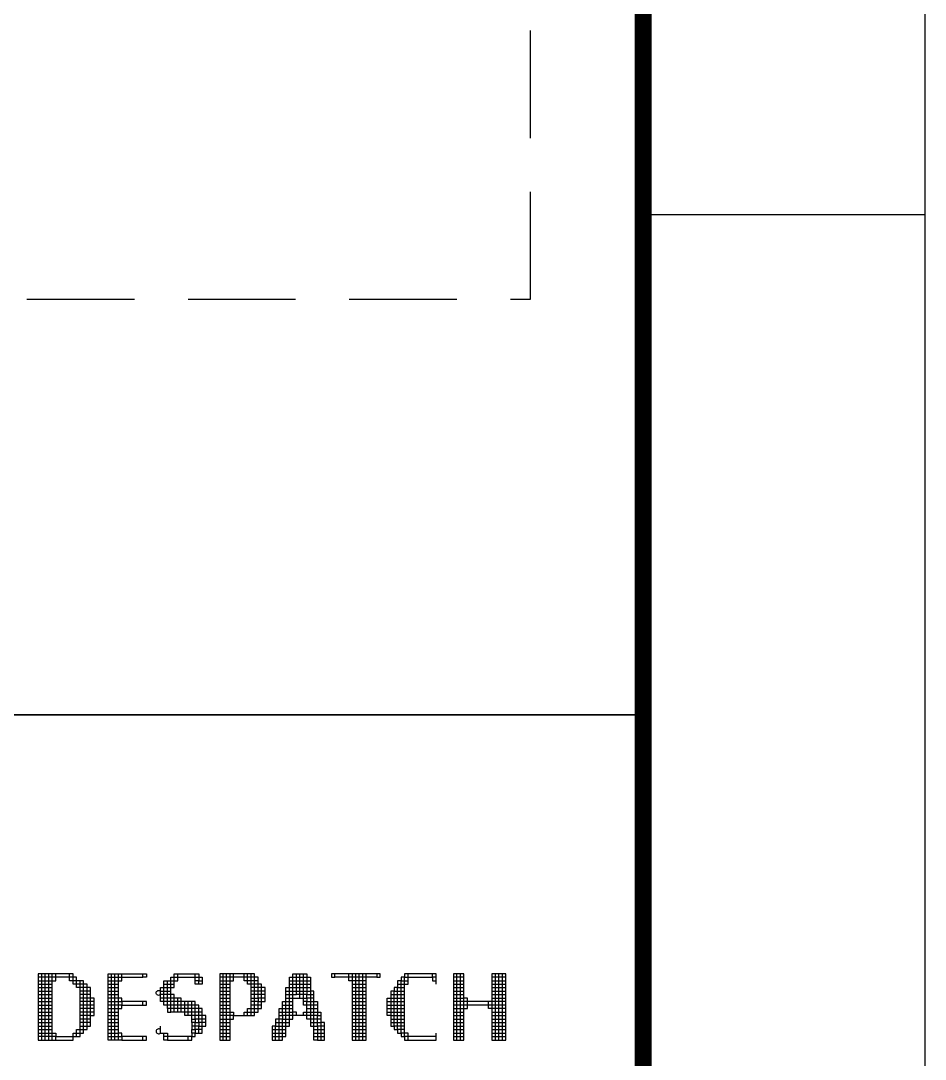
# Model space of a CAD drawing. Header units: millimetres. Extents: x 0 to 594, y 0 to 420.
# Drawn here: x 561.93 to 594, y 110.06 to 146.87 of the extents above; entities that cross this region are included whole.
import ezdxf
from ezdxf.enums import TextEntityAlignment as Align

# ---------------------------------------------------------------- set-up
doc = ezdxf.new("R2010")
doc.units = ezdxf.units.MM
doc.linetypes.add('DASHED', pattern=[19.05, 12.7, -6.35])
doc.layers.add('GPDRAW', color=1, linetype='Continuous')
doc.layers.add('TEXT', color=255, linetype='Continuous')
doc.styles.add('ECL', font='', dxfattribs={"width": 0.7, "height": 3})
doc.styles.add('elec', font='simplex.shx', dxfattribs={"width": 0.7, "bigfont": 'hztxta.shx'})
doc.styles.get('ECL').set_extended_font_data('FangSong_GB2312')

# ---------------------------------------------------------------- blocks, each defined once
blk = doc.blocks.new('*U15')
at = {"color": 7, "linetype": 'DASHED', "ltscale": 0.3}
blk.add_lwpolyline([(0, 0), (-35, 0), (-35, -233), (0, -233), (0, 0)], dxfattribs=at)
at = {"color": 7, "style": 'elec', "width": 0.7}
for tag, p in [('EQUCODE', (-2.08, -4.413)), ('EQUNAME', (-2.08, -9.381)), ('DWGNO0', (-2.08, -14.526))]:
    blk.add_attdef(tag, text='', height=2.5, dxfattribs=at).set_placement(p, align=Align.RIGHT)
blk = doc.blocks.new('*U68')
at = {"color": 175, "linetype": 'Continuous'}
for points in [[(47.553, 6.207), (47.702, 6.207), (47.85, 6.207), (47.999, 6.207), (48.147, 6.207), (48.296, 6.207), (48.296, 6.355), (48.296, 6.504)], [(55.275, 6.207), (55.424, 6.207), (55.572, 6.207), (55.721, 6.207), (55.869, 6.207), (55.869, 6.355), (55.869, 6.504)], [(55.275, 4.87), (55.424, 4.87), (55.572, 4.87), (55.721, 4.87), (55.869, 4.87), (55.869, 4.722), (56.315, 4.722), (56.463, 4.722), (56.612, 4.722), (56.76, 4.722), (56.76, 4.87), (56.909, 4.87), (56.909, 5.019), (57.057, 5.019), (57.057, 5.167), (57.057, 5.316), (57.206, 5.316), (57.206, 5.464), (57.206, 5.613), (57.206, 5.761), (57.206, 5.91), (57.057, 5.91), (57.057, 6.058), (56.909, 6.058), (56.909, 6.207), (56.909, 6.355), (56.76, 6.355), (56.76, 6.504), (55.275, 6.504), (55.275, 6.355), (55.275, 6.207), (55.275, 6.058), (55.275, 5.91), (55.275, 5.761), (55.275, 5.613), (55.275, 5.464), (55.275, 5.316), (55.275, 5.167), (55.275, 5.019), (55.275, 4.87), (55.275, 4.722), (55.275, 4.573), (55.275, 4.425), (55.275, 4.276), (55.275, 4.128), (55.275, 3.979), (55.275, 3.831), (55.275, 3.682), (55.424, 3.682), (55.572, 3.682), (55.721, 3.682), (55.721, 3.831), (55.721, 3.979), (55.721, 4.128), (55.721, 4.276), (55.721, 4.425), (55.721, 4.573), (55.721, 4.722), (55.721, 4.87), (55.721, 5.019), (55.721, 5.167), (55.721, 5.316), (55.721, 5.464), (55.721, 5.613), (55.721, 5.761), (55.721, 5.91), (55.721, 6.058), (55.721, 6.207), (55.721, 6.355), (55.721, 6.504)], [(65.67, 6.355), (65.67, 6.504), (65.225, 6.504), (65.225, 6.355), (65.225, 6.207), (65.225, 6.058), (65.225, 5.91), (65.225, 5.761), (65.225, 5.613), (65.225, 5.464), (65.225, 5.316), (65.225, 5.167), (65.225, 5.019), (65.225, 4.87), (65.225, 4.722), (65.225, 4.573), (65.225, 4.425), (65.225, 4.276), (65.225, 4.128), (65.225, 3.979), (65.225, 3.831), (65.225, 3.682), (65.373, 3.682), (65.522, 3.682), (65.67, 3.682), (65.67, 3.831), (65.67, 3.979), (65.67, 4.128), (65.67, 4.276), (65.67, 4.425), (65.67, 4.573), (65.67, 4.722), (65.67, 4.87), (65.67, 5.019), (65.67, 5.167), (65.67, 5.316), (65.67, 5.464), (65.67, 5.613), (65.67, 5.761), (65.67, 5.91), (65.67, 6.058), (65.67, 6.207), (65.67, 6.355), (65.522, 6.355), (65.373, 6.355), (65.225, 6.355)], [(59.433, 3.682), (59.285, 3.682), (59.285, 3.831), (59.285, 3.979), (59.285, 4.128), (59.285, 4.276), (59.285, 4.425), (59.285, 4.573), (59.285, 4.722), (59.285, 4.87), (59.285, 5.019), (59.285, 5.167), (59.285, 5.316), (59.285, 5.464), (59.285, 5.613), (59.285, 5.761), (59.136, 5.761)], [(60.918, 6.058), (61.067, 6.058), (61.215, 6.058), (61.364, 6.058), (61.512, 6.058)], [(62.552, 5.613), (62.7, 5.613), (62.849, 5.613), (62.997, 5.613), (62.997, 5.761), (63.146, 5.761)], [(57.8, 3.682), (57.8, 3.831), (57.8, 3.979), (57.8, 4.128), (57.8, 4.276), (57.8, 4.425), (57.8, 4.573), (57.8, 4.722), (57.8, 4.87), (57.8, 5.019), (57.948, 5.019), (57.948, 5.167), (57.948, 5.316), (58.097, 5.316), (58.245, 5.316), (58.245, 5.464), (58.394, 5.464), (58.542, 5.464), (58.691, 5.464), (58.839, 5.464), (58.988, 5.464), (58.988, 5.316), (59.136, 5.316), (59.285, 5.316), (59.433, 5.316), (59.433, 5.167), (59.433, 5.019), (59.433, 4.87), (59.582, 4.87), (59.582, 4.722), (59.582, 4.573), (59.582, 4.425), (59.582, 4.276), (59.582, 4.128), (59.582, 3.979), (59.582, 3.831), (59.582, 3.682)], [(59.433, 5.167), (59.285, 5.167), (59.136, 5.167), (58.988, 5.167), (58.988, 5.316), (58.839, 5.316)], [(62.552, 5.464), (62.7, 5.464), (62.849, 5.464), (62.997, 5.464), (62.997, 5.613), (63.146, 5.613)], [(67.452, 5.316), (67.304, 5.316), (67.155, 5.316), (67.007, 5.316), (66.858, 5.316), (65.819, 5.316), (65.819, 5.464), (65.67, 5.464)], [(57.8, 4.87), (57.948, 4.87), (57.948, 5.019), (58.097, 5.019), (58.245, 5.019), (58.394, 5.019)], [(58.839, 4.722), (58.839, 4.87), (58.988, 4.87), (59.136, 4.87), (59.285, 4.87), (59.433, 4.87), (59.433, 4.722), (59.582, 4.722)], [(54.533, 4.128), (54.384, 4.128), (54.384, 4.276), (54.236, 4.276), (54.236, 4.425), (54.087, 4.425), (54.087, 4.276)], [(62.552, 4.425), (62.7, 4.425), (62.849, 4.425), (62.997, 4.425), (62.997, 4.573), (63.146, 4.573)], [(63.146, 4.276), (62.997, 4.276), (62.997, 4.425), (63.146, 4.425)], [(54.384, 3.979), (54.384, 4.128), (54.236, 4.128), (54.236, 4.276), (54.087, 4.276), (54.087, 4.128)]]:
    blk.add_lwpolyline(points, dxfattribs=at)
at = {"color": 185, "linetype": 'Continuous'}
for points in [[(47.553, 3.979), (47.702, 3.979), (47.85, 3.979), (47.999, 3.979), (48.147, 3.979), (48.296, 3.979), (48.296, 3.831), (49.038, 3.831), (49.187, 3.831), (49.335, 3.831), (49.335, 3.979), (49.484, 3.979), (49.484, 4.128), (49.632, 4.128), (49.632, 4.276), (49.781, 4.276), (49.781, 4.425), (49.781, 4.573), (49.781, 4.722), (49.781, 4.87), (49.781, 5.019), (49.781, 5.167), (49.781, 5.316), (49.781, 5.464), (49.781, 5.613), (49.781, 5.761), (49.781, 5.91), (49.632, 5.91), (49.632, 6.058), (49.484, 6.058), (49.484, 6.207), (49.187, 6.207), (49.187, 6.355), (49.038, 6.355), (49.038, 6.504), (47.553, 6.504), (47.553, 6.355), (47.553, 6.207), (47.553, 6.058), (47.553, 5.91), (47.553, 5.761), (47.553, 5.613), (47.553, 5.464), (47.553, 5.316), (47.553, 5.167), (47.553, 5.019), (47.553, 4.87), (47.553, 4.722), (47.553, 4.573), (47.553, 4.425), (47.553, 4.276), (47.553, 4.128), (47.553, 3.979), (47.553, 3.831), (47.553, 3.682), (47.702, 3.682), (47.85, 3.682), (47.999, 3.682), (48.147, 3.682), (48.296, 3.682), (48.444, 3.682), (48.593, 3.682), (48.741, 3.682), (48.89, 3.682), (49.038, 3.682), (49.038, 3.831), (49.038, 3.979), (49.187, 3.979), (49.335, 3.979), (49.335, 4.128), (49.335, 4.276), (49.335, 4.425), (49.335, 4.573), (49.335, 4.722), (49.335, 4.87), (49.335, 5.019), (49.335, 5.167), (49.335, 5.316), (49.335, 5.464), (49.335, 5.613), (49.335, 5.761), (49.335, 5.91), (49.335, 6.058), (49.335, 6.207)], [(56.612, 4.722), (56.612, 4.87), (56.612, 5.019), (56.612, 5.167), (56.612, 5.316), (56.612, 5.464), (56.612, 5.613), (56.612, 5.761), (56.612, 5.91), (56.612, 6.058), (56.612, 6.207), (56.612, 6.355), (56.612, 6.504)]]:
    blk.add_lwpolyline(points, dxfattribs=at)
at = {"color": 187, "linetype": 'Continuous'}
for points in [[(49.781, 5.761), (49.632, 5.761), (49.632, 5.91), (49.484, 5.91), (49.484, 6.058), (49.335, 6.058), (49.187, 6.058), (49.187, 6.207), (49.038, 6.207), (48.89, 6.207), (48.89, 6.355), (48.741, 6.355), (48.593, 6.355), (48.444, 6.355), (48.296, 6.355), (48.147, 6.355), (47.999, 6.355), (47.85, 6.355), (47.702, 6.355), (47.553, 6.355)], [(56.463, 4.722), (56.463, 4.87), (56.612, 4.87), (56.76, 4.87), (56.76, 5.019), (56.76, 5.167), (56.76, 5.316), (56.76, 5.464), (56.76, 5.613), (56.76, 5.761), (56.76, 5.91), (56.76, 6.058), (56.76, 6.207), (56.612, 6.207), (56.463, 6.207), (56.463, 6.355), (56.463, 6.504)], [(50.523, 6.058), (50.672, 6.058), (50.82, 6.058), (50.969, 6.058)], [(50.523, 5.91), (50.672, 5.91), (50.82, 5.91), (50.969, 5.91)], [(55.275, 6.058), (55.424, 6.058), (55.572, 6.058), (55.721, 6.058)], [(55.275, 5.91), (55.424, 5.91), (55.572, 5.91), (55.721, 5.91)], [(55.275, 5.761), (55.424, 5.761), (55.572, 5.761), (55.721, 5.761)], [(50.523, 5.613), (50.672, 5.613), (50.82, 5.613), (50.969, 5.613)], [(55.275, 5.464), (55.424, 5.464), (55.572, 5.464), (55.721, 5.464)], [(55.275, 5.316), (55.424, 5.316), (55.572, 5.316), (55.721, 5.316)], [(65.225, 5.613), (65.373, 5.613), (65.522, 5.613), (65.67, 5.613)], [(65.225, 5.464), (65.373, 5.464), (65.522, 5.464), (65.67, 5.464)], [(47.553, 5.019), (47.702, 5.019), (47.85, 5.019), (47.999, 5.019), (48.147, 5.019)], [(47.553, 4.87), (47.702, 4.87), (47.85, 4.87), (47.999, 4.87), (48.147, 4.87)], [(50.523, 5.019), (50.672, 5.019), (50.82, 5.019), (50.969, 5.019), (51.117, 5.019), (51.117, 5.167), (50.969, 5.167), (50.82, 5.167), (50.672, 5.167), (50.523, 5.167)], [(65.225, 5.019), (65.373, 5.019), (65.522, 5.019), (65.67, 5.019), (65.819, 5.019), (65.819, 5.167), (65.67, 5.167), (65.522, 5.167), (65.373, 5.167), (65.225, 5.167)], [(65.225, 4.87), (65.373, 4.87), (65.522, 4.87), (65.67, 4.87)], [(47.553, 4.722), (47.702, 4.722), (47.85, 4.722), (47.999, 4.722), (48.147, 4.722)], [(50.523, 4.573), (50.672, 4.573), (50.82, 4.573), (50.969, 4.573)], [(50.523, 4.425), (50.672, 4.425), (50.82, 4.425), (50.969, 4.425)], [(59.136, 4.425), (59.285, 4.425), (59.433, 4.425), (59.582, 4.425)], [(65.225, 4.722), (65.373, 4.722), (65.522, 4.722), (65.67, 4.722)], [(65.225, 4.573), (65.373, 4.573), (65.522, 4.573), (65.67, 4.573)], [(65.225, 4.425), (65.373, 4.425), (65.522, 4.425), (65.67, 4.425)], [(50.523, 4.276), (50.672, 4.276), (50.82, 4.276), (50.969, 4.276)], [(50.523, 4.128), (50.672, 4.128), (50.82, 4.128), (50.969, 4.128)], [(50.523, 3.979), (50.672, 3.979), (50.82, 3.979), (50.969, 3.979)], [(55.275, 4.276), (55.424, 4.276), (55.572, 4.276), (55.721, 4.276)], [(55.275, 4.128), (55.424, 4.128), (55.572, 4.128), (55.721, 4.128)], [(57.503, 3.979), (57.651, 3.979), (57.651, 4.128), (57.8, 4.128), (57.948, 4.128), (58.097, 4.128)], [(65.225, 4.128), (65.373, 4.128), (65.522, 4.128), (65.67, 4.128)], [(65.225, 3.979), (65.373, 3.979), (65.522, 3.979), (65.67, 3.979)]]:
    blk.add_lwpolyline(points, dxfattribs=at)
at = {"color": 227, "linetype": 'Continuous'}
blk.add_lwpolyline([(47.702, 3.682), (47.702, 3.831), (47.702, 3.979), (47.702, 4.128), (47.702, 4.276), (47.702, 4.425), (47.702, 4.573), (47.702, 4.722), (47.702, 4.87), (47.702, 5.019), (47.702, 5.167), (47.702, 5.316), (47.702, 5.464), (47.702, 5.613), (47.702, 5.761), (47.702, 5.91), (47.702, 6.058), (47.702, 6.207), (47.702, 6.355), (47.702, 6.504)], dxfattribs=at)
at = {"color": 206, "linetype": 'Continuous'}
blk.add_lwpolyline([(47.85, 3.682), (47.85, 3.831), (47.85, 3.979), (47.85, 4.128), (47.85, 4.276), (47.85, 4.425), (47.85, 4.573), (47.85, 4.722), (47.85, 4.87), (47.85, 5.019), (47.85, 5.167), (47.85, 5.316), (47.85, 5.464), (47.85, 5.613), (47.85, 5.761), (47.85, 5.91), (47.85, 6.058), (47.85, 6.207), (47.85, 6.355), (47.85, 6.504)], dxfattribs=at)
at = {"color": 186, "linetype": 'Continuous'}
for points in [[(47.999, 3.682), (47.999, 3.831), (47.999, 3.979), (47.999, 4.128), (47.999, 4.276), (47.999, 4.425), (47.999, 4.573), (47.999, 4.722), (47.999, 4.87), (47.999, 5.019), (47.999, 5.167), (47.999, 5.316), (47.999, 5.464), (47.999, 5.613), (47.999, 5.761), (47.999, 5.91), (47.999, 6.058), (47.999, 6.207), (47.999, 6.355), (47.999, 6.504)], [(50.82, 3.682), (50.82, 3.831), (50.82, 3.979), (50.82, 4.128), (50.82, 4.276), (50.82, 4.425), (50.82, 4.573), (50.82, 4.722), (50.82, 4.87), (50.82, 5.019), (50.82, 5.167), (50.82, 5.316), (50.82, 5.464), (50.82, 5.613), (50.82, 5.761), (50.82, 5.91), (50.82, 6.058), (50.82, 6.207), (50.82, 6.355), (50.82, 6.504)]]:
    blk.add_lwpolyline(points, dxfattribs=at)
at = {"color": 164, "linetype": 'Continuous'}
for points in [[(48.147, 3.682), (48.147, 3.831), (48.147, 3.979), (48.147, 4.128), (48.147, 4.276), (48.147, 4.425), (48.147, 4.573), (48.147, 4.722), (48.147, 4.87), (48.147, 5.019), (48.147, 5.167), (48.147, 5.316), (48.147, 5.464), (48.147, 5.613), (48.147, 5.761), (48.147, 5.91), (48.147, 6.058), (48.147, 6.207), (48.147, 6.355), (48.147, 6.504)], [(61.215, 3.682), (61.215, 3.831), (61.215, 3.979), (61.215, 4.128), (61.215, 4.276), (61.215, 4.425), (61.215, 4.573), (61.215, 4.722), (61.215, 4.87), (61.215, 5.019), (61.215, 5.167), (61.215, 5.316), (61.215, 5.464), (61.215, 5.613), (61.215, 5.761), (61.215, 5.91), (61.215, 6.058), (61.215, 6.207), (61.215, 6.355), (61.215, 6.504)]]:
    blk.add_lwpolyline(points, dxfattribs=at)
at = {"color": 197, "linetype": 'Continuous'}
for points in [[(49.187, 3.831), (49.187, 3.979), (49.187, 4.128), (49.335, 4.128), (49.484, 4.128), (49.484, 4.276), (49.484, 4.425), (49.484, 4.573), (49.484, 4.722), (49.484, 4.87), (49.484, 5.019), (49.484, 5.167), (49.484, 5.316), (49.484, 5.464), (49.484, 5.613), (49.484, 5.761), (49.484, 5.91), (49.335, 5.91), (49.187, 5.91), (49.187, 6.058), (49.038, 6.058), (49.038, 6.207), (49.038, 6.355), (48.89, 6.355), (48.89, 6.504)], [(56.909, 6.207), (56.76, 6.207), (56.76, 6.355), (56.612, 6.355), (56.463, 6.355), (56.315, 6.355), (56.315, 6.504)], [(59.73, 4.276), (59.582, 4.276), (59.433, 4.276), (59.433, 4.425), (59.433, 4.573), (59.285, 4.573), (59.136, 4.573), (58.988, 4.573), (58.988, 4.722), (58.988, 4.87), (58.988, 5.019), (58.988, 5.167), (58.839, 5.167), (58.839, 5.316), (58.839, 5.464), (58.839, 5.613), (58.839, 5.761), (58.839, 5.91), (58.839, 6.058), (58.839, 6.207), (58.839, 6.355), (58.839, 6.504)], [(47.553, 6.058), (47.702, 6.058), (47.85, 6.058), (47.999, 6.058), (48.147, 6.058)], [(47.553, 5.613), (47.702, 5.613), (47.85, 5.613), (47.999, 5.613), (48.147, 5.613)], [(47.553, 5.464), (47.702, 5.464), (47.85, 5.464), (47.999, 5.464), (48.147, 5.464)], [(47.553, 5.316), (47.702, 5.316), (47.85, 5.316), (47.999, 5.316), (48.147, 5.316)], [(47.553, 5.167), (47.702, 5.167), (47.85, 5.167), (47.999, 5.167), (48.147, 5.167)], [(47.553, 4.573), (47.702, 4.573), (47.85, 4.573), (47.999, 4.573), (48.147, 4.573)], [(47.553, 4.425), (47.702, 4.425), (47.85, 4.425), (47.999, 4.425), (48.147, 4.425)], [(47.553, 4.276), (47.702, 4.276), (47.85, 4.276), (47.999, 4.276), (48.147, 4.276)], [(47.553, 4.128), (47.702, 4.128), (47.85, 4.128), (47.999, 4.128), (48.147, 4.128)]]:
    blk.add_lwpolyline(points, dxfattribs=at)
at = {"color": 157, "linetype": 'Continuous'}
for points in [[(50.523, 6.207), (50.672, 6.207), (50.82, 6.207), (50.969, 6.207), (51.117, 6.207), (51.117, 6.355), (51.117, 6.504)], [(54.681, 4.573), (54.533, 4.573), (54.533, 4.722), (54.384, 4.722), (54.384, 4.87), (54.236, 4.87), (54.236, 5.019), (54.087, 5.019), (53.939, 5.019), (53.79, 5.019), (53.642, 5.019), (53.642, 5.167), (53.493, 5.167), (53.345, 5.167), (53.196, 5.167), (53.048, 5.167), (52.899, 5.167), (52.899, 5.316), (52.751, 5.316), (52.751, 5.464), (52.751, 5.613), (52.751, 5.761), (52.751, 5.91), (52.899, 5.91), (52.899, 6.058), (52.899, 6.207), (53.196, 6.207), (53.196, 6.355), (53.345, 6.355), (53.345, 6.504), (54.384, 6.504), (54.384, 6.355), (54.533, 6.355), (54.533, 6.207), (54.533, 6.058), (54.384, 6.058), (54.384, 6.207), (54.236, 6.207)], [(59.582, 4.573), (59.433, 4.573), (59.433, 4.722), (59.285, 4.722), (59.136, 4.722), (58.988, 4.722), (58.839, 4.722), (58.542, 4.722), (58.394, 4.722), (58.245, 4.722), (58.097, 4.722), (57.948, 4.722), (57.948, 4.573), (57.8, 4.573), (57.651, 4.573), (57.651, 4.425), (57.651, 4.276), (57.503, 4.276), (57.503, 4.128), (57.503, 3.979), (57.503, 3.831), (57.503, 3.682), (57.651, 3.682), (57.8, 3.682), (57.948, 3.682), (57.948, 3.831), (58.097, 3.831), (58.097, 3.979), (58.097, 4.128), (58.097, 4.276), (58.097, 4.425), (58.097, 4.573), (58.097, 4.722), (58.097, 4.87), (58.097, 5.019), (58.097, 5.167), (58.097, 5.316), (58.097, 5.464), (58.097, 5.613), (58.097, 5.761), (58.097, 5.91), (58.245, 5.91), (58.245, 6.058), (58.245, 6.207), (58.245, 6.355), (58.394, 6.355), (58.394, 6.504), (58.988, 6.504), (58.988, 6.355), (59.136, 6.355), (59.136, 6.207), (59.136, 6.058), (59.136, 5.91), (59.136, 5.761), (59.136, 5.613), (59.136, 5.464), (59.136, 5.316), (59.136, 5.167), (59.136, 5.019), (59.136, 4.87), (59.136, 4.722), (59.136, 4.573), (59.136, 4.425), (59.136, 4.276), (59.285, 4.276), (59.433, 4.276), (59.433, 4.128), (59.433, 3.979), (59.433, 3.831), (59.433, 3.682), (59.582, 3.682), (59.73, 3.682), (59.73, 3.831), (59.73, 3.979), (59.73, 4.128), (59.73, 4.276), (59.73, 4.425), (59.582, 4.425)], [(66.858, 6.207), (67.007, 6.207), (67.155, 6.207), (67.304, 6.207), (67.452, 6.207)], [(66.858, 5.91), (67.007, 5.91), (67.155, 5.91), (67.304, 5.91), (67.452, 5.91)], [(49.929, 5.316), (49.781, 5.316), (49.632, 5.316), (49.632, 5.464), (49.484, 5.464), (49.335, 5.464)], [(49.929, 5.167), (49.781, 5.167), (49.632, 5.167), (49.632, 5.316), (49.484, 5.316), (49.335, 5.316)], [(50.523, 5.316), (50.672, 5.316), (50.82, 5.316), (50.969, 5.316), (51.117, 5.316), (51.117, 5.167), (51.266, 5.167), (51.414, 5.167), (51.563, 5.167), (51.711, 5.167), (51.86, 5.167), (52.008, 5.167), (52.008, 5.316)], [(67.452, 5.019), (67.304, 5.019), (67.155, 5.019), (67.007, 5.019), (66.858, 5.019), (66.71, 5.019), (66.71, 5.167), (66.561, 5.167), (66.413, 5.167), (66.264, 5.167), (66.116, 5.167), (65.967, 5.167), (65.819, 5.167), (65.819, 5.316), (65.67, 5.316), (65.522, 5.316), (65.373, 5.316), (65.225, 5.316)], [(49.929, 5.019), (49.781, 5.019), (49.632, 5.019), (49.632, 5.167), (49.484, 5.167), (49.335, 5.167)], [(49.929, 4.87), (49.781, 4.87), (49.632, 4.87), (49.632, 5.019), (49.484, 5.019), (49.335, 5.019)], [(54.087, 4.425), (54.087, 4.573), (54.236, 4.573), (54.236, 4.425), (54.384, 4.425), (54.384, 4.276), (54.533, 4.276), (54.533, 4.425), (54.384, 4.425), (54.384, 4.573), (54.236, 4.573), (54.236, 4.722), (54.087, 4.722), (53.939, 4.722), (53.79, 4.722), (53.79, 4.87)], [(66.858, 4.87), (67.007, 4.87), (67.155, 4.87), (67.304, 4.87), (67.452, 4.87)], [(66.858, 4.722), (67.007, 4.722), (67.155, 4.722), (67.304, 4.722), (67.452, 4.722)], [(66.858, 4.573), (67.007, 4.573), (67.155, 4.573), (67.304, 4.573), (67.452, 4.573)], [(66.858, 4.425), (67.007, 4.425), (67.155, 4.425), (67.304, 4.425), (67.452, 4.425)], [(66.858, 4.128), (67.007, 4.128), (67.155, 4.128), (67.304, 4.128), (67.452, 4.128)], [(60.918, 3.831), (61.067, 3.831), (61.215, 3.831), (61.364, 3.831), (61.512, 3.831)]]:
    blk.add_lwpolyline(points, dxfattribs=at)
at = {"color": 251, "linetype": 'Continuous'}
for points in [[(51.117, 3.682), (50.969, 3.682), (50.82, 3.682), (50.672, 3.682), (50.523, 3.682), (50.523, 3.831), (50.523, 3.979), (50.523, 4.128), (50.523, 4.276), (50.523, 4.425), (50.523, 4.573), (50.523, 4.722), (50.523, 4.87), (50.523, 5.019), (50.523, 5.167), (50.523, 5.316), (50.523, 5.464), (50.523, 5.613), (50.523, 5.761), (50.523, 5.91), (50.523, 6.058), (50.523, 6.207), (50.523, 6.355), (50.523, 6.504), (52.157, 6.504), (52.157, 6.355), (52.008, 6.355), (52.008, 6.504)], [(61.958, 6.504), (61.958, 6.355), (62.106, 6.355), (62.106, 6.504), (60.027, 6.504), (60.027, 6.355), (60.176, 6.355), (60.176, 6.504)], [(64.482, 6.355), (64.482, 6.504), (63.146, 6.504), (63.146, 6.355), (62.997, 6.355), (62.997, 6.207), (62.849, 6.207), (62.849, 6.058), (62.849, 5.91), (62.7, 5.91), (62.7, 5.761), (62.552, 5.761), (62.552, 5.613), (62.552, 5.464), (62.552, 5.316), (62.552, 5.167), (62.552, 5.019), (62.552, 4.87), (62.552, 4.722), (62.552, 4.573), (62.552, 4.425), (62.552, 4.276), (62.7, 4.276), (62.7, 4.128), (62.849, 4.128), (62.849, 3.979), (62.997, 3.979), (62.997, 3.831), (63.146, 3.831), (63.146, 3.682), (63.294, 3.682), (63.443, 3.682), (63.591, 3.682), (63.74, 3.682), (63.888, 3.682), (64.037, 3.682), (64.185, 3.682), (64.334, 3.682), (64.482, 3.682), (64.482, 3.831), (64.482, 3.979)], [(62.849, 6.058), (62.997, 6.058), (62.997, 6.207), (63.146, 6.207), (63.146, 6.355), (63.294, 6.355), (63.443, 6.355), (63.591, 6.355), (63.74, 6.355), (63.888, 6.355), (64.037, 6.355), (64.185, 6.355), (64.334, 6.355), (64.334, 6.207), (64.482, 6.207)], [(64.482, 6.058), (64.482, 6.207), (64.482, 6.355), (64.334, 6.355), (64.334, 6.504)], [(53.939, 3.682), (54.087, 3.682), (54.087, 3.831), (53.048, 3.831), (52.899, 3.831)]]:
    blk.add_lwpolyline(points, dxfattribs=at)
at = {"color": 167, "linetype": 'Continuous'}
for points in [[(50.523, 6.355), (50.672, 6.355), (50.82, 6.355), (50.969, 6.355), (51.117, 6.355), (51.266, 6.355), (51.414, 6.355), (51.563, 6.355), (51.711, 6.355), (51.86, 6.355), (52.008, 6.355)], [(50.969, 3.682), (50.969, 3.831), (50.969, 3.979), (50.969, 4.128), (50.969, 4.276), (50.969, 4.425), (50.969, 4.573), (50.969, 4.722), (50.969, 4.87), (50.969, 5.019), (50.969, 5.167), (50.969, 5.316), (50.969, 5.464), (50.969, 5.613), (50.969, 5.761), (50.969, 5.91), (50.969, 6.058), (50.969, 6.207), (50.969, 6.355), (50.969, 6.504)], [(57.206, 5.761), (57.057, 5.761), (57.057, 5.91), (56.909, 5.91), (56.909, 6.058), (56.76, 6.058), (56.612, 6.058), (56.463, 6.058), (56.463, 6.207), (56.315, 6.207), (56.315, 6.355), (56.166, 6.355), (56.018, 6.355), (55.869, 6.355), (55.721, 6.355), (55.572, 6.355), (55.424, 6.355), (55.275, 6.355)], [(57.651, 3.682), (57.651, 3.831), (57.8, 3.831), (57.948, 3.831), (57.948, 3.979), (57.948, 4.128), (57.948, 4.276), (57.948, 4.425), (57.948, 4.573), (58.097, 4.573), (58.245, 4.573), (58.394, 4.573), (58.394, 4.722), (58.394, 4.87), (58.394, 5.019), (58.394, 5.167), (58.394, 5.316), (58.394, 5.464), (58.394, 5.613), (58.542, 5.613), (58.542, 5.761), (58.542, 5.91), (58.542, 6.058), (58.542, 6.207), (58.542, 6.355), (58.542, 6.504)], [(58.245, 6.207), (58.394, 6.207), (58.394, 6.355), (58.542, 6.355), (58.691, 6.355), (58.839, 6.355), (58.988, 6.355), (58.988, 6.207), (59.136, 6.207)], [(52.899, 6.058), (53.048, 6.058), (53.196, 6.058), (53.345, 6.058)], [(66.858, 6.058), (67.007, 6.058), (67.155, 6.058), (67.304, 6.058), (67.452, 6.058)], [(53.493, 4.87), (53.493, 5.019), (53.493, 5.167), (53.493, 5.316), (53.493, 5.464)], [(57.057, 5.167), (56.909, 5.167), (56.909, 5.316), (56.76, 5.316), (56.612, 5.316)], [(58.245, 4.573), (58.245, 4.722), (58.245, 4.87), (58.245, 5.019), (58.245, 5.167), (58.245, 5.316), (58.394, 5.316)], [(59.285, 5.464), (59.136, 5.464), (58.988, 5.464), (58.988, 5.613), (58.839, 5.613), (58.691, 5.613), (58.542, 5.613)], [(67.452, 5.167), (67.304, 5.167), (67.155, 5.167), (67.007, 5.167), (66.858, 5.167), (66.71, 5.167), (66.71, 5.316)], [(49.781, 4.722), (49.632, 4.722), (49.632, 4.87), (49.484, 4.87), (49.335, 4.87)], [(54.681, 4.425), (54.533, 4.425), (54.533, 4.573), (54.384, 4.573), (54.384, 4.722), (54.236, 4.722), (54.236, 4.87), (54.087, 4.87), (53.939, 4.87), (53.79, 4.87), (53.642, 4.87), (53.642, 5.019), (53.493, 5.019), (53.345, 5.019), (53.196, 5.019), (53.048, 5.019), (53.048, 4.87), (53.196, 4.87)], [(57.8, 4.722), (57.948, 4.722), (57.948, 4.87), (58.097, 4.87), (58.245, 4.87), (58.394, 4.87)], [(57.948, 5.167), (58.097, 5.167), (58.245, 5.167), (58.394, 5.167)], [(58.988, 5.019), (59.136, 5.019), (59.285, 5.019), (59.433, 5.019)], [(49.781, 4.573), (49.632, 4.573), (49.632, 4.722), (49.484, 4.722), (49.335, 4.722)], [(49.781, 4.425), (49.632, 4.425), (49.632, 4.573), (49.484, 4.573), (49.335, 4.573)], [(55.275, 4.573), (55.424, 4.573), (55.572, 4.573), (55.721, 4.573), (55.869, 4.573), (55.869, 4.722), (55.721, 4.722), (55.572, 4.722), (55.424, 4.722), (55.275, 4.722)], [(62.552, 4.722), (62.7, 4.722), (62.849, 4.722), (62.997, 4.722)], [(59.285, 4.128), (59.433, 4.128), (59.582, 4.128), (59.73, 4.128)], [(66.858, 4.276), (67.007, 4.276), (67.155, 4.276), (67.304, 4.276), (67.452, 4.276)], [(66.858, 3.979), (67.007, 3.979), (67.155, 3.979), (67.304, 3.979), (67.452, 3.979)], [(50.523, 3.831), (50.672, 3.831), (50.82, 3.831), (50.969, 3.831), (51.117, 3.831), (51.117, 3.682), (51.266, 3.682), (51.414, 3.682), (51.563, 3.682), (51.711, 3.682), (51.86, 3.682), (52.008, 3.682), (52.008, 3.831)]]:
    blk.add_lwpolyline(points, dxfattribs=at)
at = {"color": 177, "linetype": 'Continuous'}
for points in [[(50.672, 3.682), (50.672, 3.831), (50.672, 3.979), (50.672, 4.128), (50.672, 4.276), (50.672, 4.425), (50.672, 4.573), (50.672, 4.722), (50.672, 4.87), (50.672, 5.019), (50.672, 5.167), (50.672, 5.316), (50.672, 5.464), (50.672, 5.613), (50.672, 5.761), (50.672, 5.91), (50.672, 6.058), (50.672, 6.207), (50.672, 6.355), (50.672, 6.504)], [(58.245, 6.058), (58.394, 6.058), (58.394, 6.207), (58.542, 6.207), (58.691, 6.207), (58.839, 6.207), (58.988, 6.207), (58.988, 6.058), (59.136, 6.058)], [(58.691, 5.464), (58.691, 5.613), (58.691, 5.761), (58.691, 5.91), (58.691, 6.058), (58.691, 6.207), (58.691, 6.355), (58.691, 6.504)], [(61.958, 6.355), (61.809, 6.355), (61.661, 6.355), (61.512, 6.355), (61.364, 6.355), (61.215, 6.355), (61.067, 6.355), (60.918, 6.355), (60.77, 6.355), (60.77, 6.504)], [(65.225, 6.207), (65.373, 6.207), (65.522, 6.207), (65.67, 6.207)], [(49.781, 5.613), (49.632, 5.613), (49.632, 5.761), (49.484, 5.761), (49.335, 5.761)], [(50.523, 5.761), (50.672, 5.761), (50.82, 5.761), (50.969, 5.761)], [(53.642, 4.87), (53.493, 4.87), (53.345, 4.87), (53.196, 4.87), (53.196, 5.019), (53.196, 5.167), (53.196, 5.316), (53.196, 5.464), (53.196, 5.613), (53.048, 5.613), (52.899, 5.613), (52.899, 5.761), (53.048, 5.761), (53.196, 5.761)], [(57.206, 5.613), (57.057, 5.613), (57.057, 5.761), (56.909, 5.761), (56.909, 5.91), (56.76, 5.91), (56.612, 5.91)], [(57.206, 5.464), (57.057, 5.464), (57.057, 5.613), (56.909, 5.613), (56.909, 5.761), (56.76, 5.761), (56.612, 5.761)], [(58.097, 5.761), (58.245, 5.761), (58.245, 5.91), (58.394, 5.91), (58.394, 6.058), (58.542, 6.058), (58.691, 6.058), (58.839, 6.058), (58.988, 6.058), (58.988, 5.91), (59.136, 5.91)], [(58.097, 5.613), (58.245, 5.613), (58.245, 5.761), (58.394, 5.761), (58.394, 5.91), (58.542, 5.91), (58.691, 5.91), (58.839, 5.91), (58.988, 5.91), (58.988, 5.761), (59.136, 5.761)], [(58.097, 5.464), (58.245, 5.464), (58.245, 5.613), (58.394, 5.613), (58.394, 5.761), (58.542, 5.761), (58.691, 5.761), (58.839, 5.761), (58.988, 5.761), (58.988, 5.613), (59.136, 5.613), (59.285, 5.613)], [(64.482, 3.831), (63.294, 3.831), (63.294, 3.979), (63.146, 3.979), (62.997, 3.979), (62.997, 4.128), (62.849, 4.128), (62.849, 4.276), (62.849, 4.425), (62.849, 4.573), (62.849, 4.722), (62.849, 4.87), (62.849, 5.019), (62.849, 5.167), (62.849, 5.316), (62.849, 5.464), (62.849, 5.613), (62.849, 5.761), (62.997, 5.761), (62.997, 5.91), (63.146, 5.91)], [(65.225, 6.058), (65.373, 6.058), (65.522, 6.058), (65.67, 6.058)], [(65.225, 5.91), (65.373, 5.91), (65.522, 5.91), (65.67, 5.91)], [(65.225, 5.761), (65.373, 5.761), (65.522, 5.761), (65.67, 5.761)], [(49.781, 5.464), (49.632, 5.464), (49.632, 5.613), (49.484, 5.613), (49.335, 5.613)], [(53.939, 4.722), (53.939, 4.87), (53.939, 5.019), (53.939, 5.167), (53.939, 5.316)], [(54.087, 4.573), (54.087, 4.722), (54.087, 4.87), (54.087, 5.019), (54.087, 5.167), (54.087, 5.316)], [(55.275, 5.613), (55.424, 5.613), (55.572, 5.613), (55.721, 5.613)], [(56.612, 5.464), (56.76, 5.464), (56.909, 5.464), (56.909, 5.316), (57.057, 5.316), (57.057, 5.464), (56.909, 5.464), (56.909, 5.613), (56.76, 5.613), (56.612, 5.613)], [(50.523, 4.87), (50.672, 4.87), (50.82, 4.87), (50.969, 4.87)], [(55.275, 5.167), (55.424, 5.167), (55.572, 5.167), (55.721, 5.167)], [(55.275, 5.019), (55.424, 5.019), (55.572, 5.019), (55.721, 5.019)], [(49.335, 4.276), (49.484, 4.276), (49.632, 4.276), (49.632, 4.425), (49.484, 4.425), (49.335, 4.425)], [(50.523, 4.722), (50.672, 4.722), (50.82, 4.722), (50.969, 4.722)], [(55.275, 4.425), (55.424, 4.425), (55.572, 4.425), (55.721, 4.425)], [(55.275, 3.979), (55.424, 3.979), (55.572, 3.979), (55.721, 3.979)], [(57.503, 3.831), (57.651, 3.831), (57.651, 3.979), (57.8, 3.979), (57.948, 3.979), (58.097, 3.979)], [(59.285, 3.979), (59.433, 3.979), (59.582, 3.979), (59.73, 3.979)], [(65.225, 4.276), (65.373, 4.276), (65.522, 4.276), (65.67, 4.276)], [(48.296, 3.682), (48.296, 3.831), (48.147, 3.831), (47.999, 3.831), (47.85, 3.831), (47.702, 3.831), (47.553, 3.831)], [(59.285, 3.831), (59.433, 3.831), (59.582, 3.831), (59.73, 3.831)], [(66.858, 3.831), (67.007, 3.831), (67.155, 3.831), (67.304, 3.831), (67.452, 3.831)]]:
    blk.add_lwpolyline(points, dxfattribs=at)
at = {"color": 157, "linetype": 'Continuous'}
blk.add_lwpolyline([(54.533, 4.87), (54.384, 4.87), (54.384, 5.019), (54.236, 5.019), (54.236, 5.167), (54.087, 5.167), (53.939, 5.167), (53.79, 5.167), (53.642, 5.167), (53.642, 5.316), (53.493, 5.316), (53.345, 5.316), (53.196, 5.316), (53.048, 5.316), (52.899, 5.316), (52.899, 5.464), (52.899, 5.613), (52.751, 5.613, -2.414214), (52.751, 5.761), (52.899, 5.761), (52.899, 5.91), (53.048, 5.91), (53.196, 5.91), (53.345, 5.91), (53.345, 6.058), (53.345, 6.207), (53.493, 6.207), (53.493, 6.355), (53.642, 6.355), (53.79, 6.355), (53.939, 6.355), (54.087, 6.355), (54.236, 6.355), (54.384, 6.355), (54.384, 6.207), (54.533, 6.207)], format="xyb", dxfattribs=at)
at = {"color": 179, "linetype": 'Continuous'}
blk.add_lwpolyline([(53.048, 5.019), (53.048, 5.167), (53.048, 5.316), (53.048, 5.464), (53.048, 5.613), (53.048, 5.761), (53.048, 5.91), (53.048, 6.058), (53.048, 6.207)], dxfattribs=at)
at = {"color": 147, "linetype": 'Continuous'}
for points in [[(53.345, 4.87), (53.345, 5.019), (53.345, 5.167), (53.345, 5.316), (53.345, 5.464), (53.345, 5.613), (53.196, 5.613), (53.196, 5.761), (53.196, 5.91), (53.196, 6.058), (53.196, 6.207), (53.345, 6.207), (53.345, 6.355), (53.493, 6.355), (53.493, 6.504)], [(61.512, 6.207), (61.364, 6.207), (61.215, 6.207), (61.067, 6.207), (60.918, 6.207), (60.77, 6.207), (60.77, 6.355), (60.621, 6.355), (60.473, 6.355), (60.324, 6.355), (60.176, 6.355)], [(57.651, 4.425), (57.8, 4.425), (57.948, 4.425), (58.097, 4.425), (58.245, 4.425)], [(60.918, 3.979), (61.067, 3.979), (61.215, 3.979), (61.364, 3.979), (61.512, 3.979)]]:
    blk.add_lwpolyline(points, dxfattribs=at)
at = {"color": 252, "linetype": 'Continuous'}
for points in [[(54.384, 6.058), (54.236, 6.058), (54.236, 6.207), (54.236, 6.355), (54.236, 6.504)], [(52.751, 3.979), (52.751, 4.128), (52.751, 4.276)], [(53.048, 3.682), (52.899, 3.682), (52.899, 3.831), (52.899, 3.979)]]:
    blk.add_lwpolyline(points, dxfattribs=at)
at = {"color": 196, "linetype": 'Continuous'}
for points in [[(55.424, 3.682), (55.424, 3.831), (55.424, 3.979), (55.424, 4.128), (55.424, 4.276), (55.424, 4.425), (55.424, 4.573), (55.424, 4.722), (55.424, 4.87), (55.424, 5.019), (55.424, 5.167), (55.424, 5.316), (55.424, 5.464), (55.424, 5.613), (55.424, 5.761), (55.424, 5.91), (55.424, 6.058), (55.424, 6.207), (55.424, 6.355), (55.424, 6.504)], [(65.373, 3.682), (65.373, 3.831), (65.373, 3.979), (65.373, 4.128), (65.373, 4.276), (65.373, 4.425), (65.373, 4.573), (65.373, 4.722), (65.373, 4.87), (65.373, 5.019), (65.373, 5.167), (65.373, 5.316), (65.373, 5.464), (65.373, 5.613), (65.373, 5.761), (65.373, 5.91), (65.373, 6.058), (65.373, 6.207), (65.373, 6.355), (65.373, 6.504)]]:
    blk.add_lwpolyline(points, dxfattribs=at)
at = {"color": 166, "linetype": 'Continuous'}
for points in [[(55.572, 3.682), (55.572, 3.831), (55.572, 3.979), (55.572, 4.128), (55.572, 4.276), (55.572, 4.425), (55.572, 4.573), (55.572, 4.722), (55.572, 4.87), (55.572, 5.019), (55.572, 5.167), (55.572, 5.316), (55.572, 5.464), (55.572, 5.613), (55.572, 5.761), (55.572, 5.91), (55.572, 6.058), (55.572, 6.207), (55.572, 6.355), (55.572, 6.504)], [(61.067, 3.682), (61.067, 3.831), (61.067, 3.979), (61.067, 4.128), (61.067, 4.276), (61.067, 4.425), (61.067, 4.573), (61.067, 4.722), (61.067, 4.87), (61.067, 5.019), (61.067, 5.167), (61.067, 5.316), (61.067, 5.464), (61.067, 5.613), (61.067, 5.761), (61.067, 5.91), (61.067, 6.058), (61.067, 6.207), (61.067, 6.355), (61.067, 6.504)], [(63.146, 4.128), (62.997, 4.128), (62.997, 4.276), (62.849, 4.276), (62.7, 4.276), (62.7, 4.425), (62.7, 4.573), (62.7, 4.722), (62.7, 4.87), (62.7, 5.019), (62.7, 5.167), (62.7, 5.316), (62.7, 5.464), (62.7, 5.613), (62.7, 5.761), (62.849, 5.761), (62.849, 5.91), (62.997, 5.91), (62.997, 6.058), (63.146, 6.058), (63.146, 6.207), (63.294, 6.207)], [(65.522, 3.682), (65.522, 3.831), (65.522, 3.979), (65.522, 4.128), (65.522, 4.276), (65.522, 4.425), (65.522, 4.573), (65.522, 4.722), (65.522, 4.87), (65.522, 5.019), (65.522, 5.167), (65.522, 5.316), (65.522, 5.464), (65.522, 5.613), (65.522, 5.761), (65.522, 5.91), (65.522, 6.058), (65.522, 6.207), (65.522, 6.355), (65.522, 6.504)], [(67.007, 3.682), (67.007, 3.831), (67.007, 3.979), (67.007, 4.128), (67.007, 4.276), (67.007, 4.425), (67.007, 4.573), (67.007, 4.722), (67.007, 4.87), (67.007, 5.019), (67.007, 5.167), (67.007, 5.316), (67.007, 5.464), (67.007, 5.613), (67.007, 5.761), (67.007, 5.91), (67.007, 6.058), (67.007, 6.207), (67.007, 6.355), (67.007, 6.504)], [(53.79, 4.87), (53.79, 5.019), (53.79, 5.167), (53.79, 5.316)]]:
    blk.add_lwpolyline(points, dxfattribs=at)
at = {"color": 155, "linetype": 'Continuous'}
for points in [[(60.918, 6.504), (60.918, 6.355), (60.918, 6.207), (60.918, 6.058), (60.918, 5.91), (60.918, 5.761), (60.918, 5.613), (60.918, 5.464), (60.918, 5.316), (60.918, 5.167), (60.918, 5.019), (60.918, 4.87), (60.918, 4.722), (60.918, 4.573), (60.918, 4.425), (60.918, 4.276), (60.918, 4.128), (60.918, 3.979), (60.918, 3.831), (60.918, 3.682), (61.067, 3.682), (61.215, 3.682), (61.364, 3.682), (61.512, 3.682), (61.512, 3.831), (61.512, 3.979), (61.512, 4.128), (61.512, 4.276), (61.512, 4.425), (61.512, 4.573), (61.512, 4.722), (61.512, 4.87), (61.512, 5.019), (61.512, 5.167), (61.512, 5.316), (61.512, 5.464), (61.512, 5.613), (61.512, 5.761), (61.512, 5.91), (61.512, 6.058), (61.512, 6.207), (61.512, 6.355), (61.512, 6.504)], [(62.403, 5.167), (62.552, 5.167), (62.7, 5.167), (62.849, 5.167), (62.997, 5.167), (62.997, 5.316), (63.146, 5.316)], [(62.403, 5.019), (62.552, 5.019), (62.7, 5.019), (62.849, 5.019), (62.997, 5.019), (62.997, 5.167), (63.146, 5.167)], [(62.403, 4.87), (62.552, 4.87), (62.7, 4.87), (62.849, 4.87), (62.997, 4.87), (62.997, 5.019), (63.146, 5.019)]]:
    blk.add_lwpolyline(points, dxfattribs=at)
at = {"color": 152, "linetype": 'Continuous'}
blk.add_lwpolyline([(61.364, 3.682), (61.364, 3.831), (61.364, 3.979), (61.364, 4.128), (61.364, 4.276), (61.364, 4.425), (61.364, 4.573), (61.364, 4.722), (61.364, 4.87), (61.364, 5.019), (61.364, 5.167), (61.364, 5.316), (61.364, 5.464), (61.364, 5.613), (61.364, 5.761), (61.364, 5.91), (61.364, 6.058), (61.364, 6.207), (61.364, 6.355), (61.364, 6.504)], dxfattribs=at)
at = {"color": 163, "linetype": 'Continuous'}
blk.add_lwpolyline([(63.294, 3.682), (63.294, 3.831), (63.146, 3.831), (63.146, 3.979), (63.146, 4.128), (63.146, 4.276), (63.146, 4.425), (63.146, 4.573), (63.146, 4.722), (63.146, 4.87), (63.146, 5.019), (63.146, 5.167), (63.146, 5.316), (63.146, 5.464), (63.146, 5.613), (63.146, 5.761), (63.146, 5.91), (63.146, 6.058), (63.294, 6.058), (63.294, 6.207), (63.294, 6.355), (63.294, 6.504)], dxfattribs=at)
at = {"color": 165, "linetype": 'Continuous'}
for points in [[(67.452, 6.355), (67.452, 6.504), (66.858, 6.504), (66.858, 6.355), (66.858, 6.207), (66.858, 6.058), (66.858, 5.91), (66.858, 5.761), (66.858, 5.613), (66.858, 5.464), (66.858, 5.316), (66.858, 5.167), (66.858, 5.019), (66.858, 4.87), (66.858, 4.722), (66.858, 4.573), (66.858, 4.425), (66.858, 4.276), (66.858, 4.128), (66.858, 3.979), (66.858, 3.831), (66.858, 3.682), (67.007, 3.682), (67.155, 3.682), (67.304, 3.682), (67.452, 3.682), (67.452, 3.831), (67.452, 3.979), (67.452, 4.128), (67.452, 4.276), (67.452, 4.425), (67.452, 4.573), (67.452, 4.722), (67.452, 4.87), (67.452, 5.019), (67.452, 5.167), (67.452, 5.316), (67.452, 5.464), (67.452, 5.613), (67.452, 5.761), (67.452, 5.91), (67.452, 6.058), (67.452, 6.207), (67.452, 6.355), (67.304, 6.355), (67.155, 6.355), (67.007, 6.355), (66.858, 6.355)], [(52.008, 5.167), (52.157, 5.167), (52.157, 5.316), (51.117, 5.316), (51.117, 5.464), (50.969, 5.464), (50.82, 5.464), (50.672, 5.464), (50.523, 5.464)], [(54.087, 3.979), (54.087, 4.128), (54.236, 4.128), (54.236, 3.979), (54.384, 3.979), (54.533, 3.979), (54.533, 4.128), (54.533, 4.276), (54.681, 4.276), (54.681, 4.425), (54.681, 4.573), (54.681, 4.722), (54.533, 4.722), (54.533, 4.87), (54.533, 5.019), (54.384, 5.019), (54.384, 5.167), (54.236, 5.167), (54.236, 5.316), (53.642, 5.316), (53.642, 5.464), (53.345, 5.464), (53.196, 5.464), (53.048, 5.464), (52.899, 5.464), (52.751, 5.464)], [(62.403, 5.316), (62.552, 5.316), (62.7, 5.316), (62.849, 5.316), (62.997, 5.316), (62.997, 5.464), (63.146, 5.464)], [(62.552, 4.573), (62.7, 4.573), (62.849, 4.573), (62.997, 4.573), (62.997, 4.722), (63.146, 4.722)], [(52.008, 3.682), (52.157, 3.682), (52.157, 3.831), (51.117, 3.831), (51.117, 3.979), (50.969, 3.979)], [(54.087, 3.831), (54.236, 3.831), (54.236, 3.979), (54.087, 3.979), (54.087, 3.831)]]:
    blk.add_lwpolyline(points, dxfattribs=at)
at = {"color": 156, "linetype": 'Continuous'}
blk.add_lwpolyline([(67.155, 3.682), (67.155, 3.831), (67.155, 3.979), (67.155, 4.128), (67.155, 4.276), (67.155, 4.425), (67.155, 4.573), (67.155, 4.722), (67.155, 4.87), (67.155, 5.019), (67.155, 5.167), (67.155, 5.316), (67.155, 5.464), (67.155, 5.613), (67.155, 5.761), (67.155, 5.91), (67.155, 6.058), (67.155, 6.207), (67.155, 6.355), (67.155, 6.504)], dxfattribs=at)
at = {"color": 154, "linetype": 'Continuous'}
for points in [[(67.304, 3.682), (67.304, 3.831), (67.304, 3.979), (67.304, 4.128), (67.304, 4.276), (67.304, 4.425), (67.304, 4.573), (67.304, 4.722), (67.304, 4.87), (67.304, 5.019), (67.304, 5.167), (67.304, 5.316), (67.304, 5.464), (67.304, 5.613), (67.304, 5.761), (67.304, 5.91), (67.304, 6.058), (67.304, 6.207), (67.304, 6.355), (67.304, 6.504)], [(60.918, 5.91), (61.067, 5.91), (61.215, 5.91), (61.364, 5.91), (61.512, 5.91)], [(60.918, 5.761), (61.067, 5.761), (61.215, 5.761), (61.364, 5.761), (61.512, 5.761)], [(66.858, 5.761), (67.007, 5.761), (67.155, 5.761), (67.304, 5.761), (67.452, 5.761)], [(60.918, 5.613), (61.067, 5.613), (61.215, 5.613), (61.364, 5.613), (61.512, 5.613)], [(60.918, 5.464), (61.067, 5.464), (61.215, 5.464), (61.364, 5.464), (61.512, 5.464)], [(60.918, 5.316), (61.067, 5.316), (61.215, 5.316), (61.364, 5.316), (61.512, 5.316)], [(66.858, 5.613), (67.007, 5.613), (67.155, 5.613), (67.304, 5.613), (67.452, 5.613)], [(66.858, 5.464), (67.007, 5.464), (67.155, 5.464), (67.304, 5.464), (67.452, 5.464)], [(60.918, 5.167), (61.067, 5.167), (61.215, 5.167), (61.364, 5.167), (61.512, 5.167)], [(60.918, 5.019), (61.067, 5.019), (61.215, 5.019), (61.364, 5.019), (61.512, 5.019)], [(60.918, 4.87), (61.067, 4.87), (61.215, 4.87), (61.364, 4.87), (61.512, 4.87)], [(60.918, 4.722), (61.067, 4.722), (61.215, 4.722), (61.364, 4.722), (61.512, 4.722)], [(60.918, 4.573), (61.067, 4.573), (61.215, 4.573), (61.364, 4.573), (61.512, 4.573)], [(60.918, 4.425), (61.067, 4.425), (61.215, 4.425), (61.364, 4.425), (61.512, 4.425)], [(60.918, 4.276), (61.067, 4.276), (61.215, 4.276), (61.364, 4.276), (61.512, 4.276)], [(60.918, 4.128), (61.067, 4.128), (61.215, 4.128), (61.364, 4.128), (61.512, 4.128)]]:
    blk.add_lwpolyline(points, dxfattribs=at)
at = {"color": 207, "linetype": 'Continuous'}
for points in [[(47.553, 5.91), (47.702, 5.91), (47.85, 5.91), (47.999, 5.91), (48.147, 5.91)], [(47.553, 5.761), (47.702, 5.761), (47.85, 5.761), (47.999, 5.761), (48.147, 5.761)], [(56.315, 4.722), (56.315, 4.87), (56.463, 4.87), (56.463, 5.019), (56.612, 5.019), (56.76, 5.019), (56.909, 5.019), (56.909, 5.167), (56.76, 5.167), (56.612, 5.167)], [(57.503, 4.128), (57.651, 4.128), (57.651, 4.276), (57.8, 4.276), (57.948, 4.276), (58.097, 4.276)]]:
    blk.add_lwpolyline(points, dxfattribs=at)
at = {"color": 143, "linetype": 'Continuous'}
for points in [[(49.781, 4.722), (49.929, 4.722), (49.929, 4.87), (49.929, 5.019), (49.929, 5.167), (49.929, 5.316), (49.929, 5.464), (49.781, 5.464)], [(58.542, 4.722), (58.542, 4.87), (58.394, 4.87)], [(62.997, 4.722), (62.997, 4.87), (63.146, 4.87)]]:
    blk.add_lwpolyline(points, dxfattribs=at)
at = {"color": 33, "linetype": 'Continuous'}
blk.add_lwpolyline([(62.552, 4.722), (62.403, 4.722), (62.403, 4.87), (62.403, 5.019), (62.403, 5.167), (62.403, 5.316), (62.403, 5.464), (62.552, 5.464)], dxfattribs=at)
at = {"color": 133, "linetype": 'Continuous'}
blk.add_lwpolyline([(58.097, 4.276), (58.245, 4.276), (58.245, 4.425), (58.245, 4.573)], dxfattribs=at)
at = {"color": 251, "linetype": 'Continuous'}
blk.add_lwpolyline([(52.751, 4.128, 2.414214), (52.751, 3.979), (53.048, 3.979), (53.048, 3.831), (53.048, 3.682), (53.196, 3.682), (53.345, 3.682), (53.493, 3.682), (53.642, 3.682), (53.79, 3.682), (53.939, 3.682), (53.939, 3.831)], format="xyb", dxfattribs=at)
at = {"color": 209, "linetype": 'Continuous'}
blk.add_lwpolyline([(55.275, 3.831), (55.424, 3.831), (55.572, 3.831), (55.721, 3.831)], dxfattribs=at)
at = {"color": 199, "linetype": 'Continuous'}
blk.add_lwpolyline([(65.225, 3.831), (65.373, 3.831), (65.522, 3.831), (65.67, 3.831)], dxfattribs=at)
blk = doc.blocks.new('XXDAFRAM-CH-HENG-A2')
at = {"color": 1}
blk.add_line((584, 140), (594, 140), dxfattribs=at)
blk.add_lwpolyline([(0, 0), (594, 0), (594, 420), (0, 420)], close=True, dxfattribs=at)
at = {"color": 1, "const_width": 0.6}
blk.add_lwpolyline([(25, 10), (584, 10), (584, 410), (25, 410)], close=True, dxfattribs=at)
at = {"layer": 'GPDRAW', "color": 1, "linetype": 'Continuous'}
for p, q in [((584, 122.267), (584, 200.379)), ((399, 122.267), (584, 122.267))]:
    blk.add_line(p, q, dxfattribs=at)
at = {"layer": 'GPDRAW', "color": 4, "linetype": 'Continuous'}
blk.add_line((584, 122.267), (399, 122.267), dxfattribs=at)
blk.add_line((584, 122.267), (399, 122.267), dxfattribs=at)
at = {"layer": 'GPDRAW'}
blk.add_line((584, 122.267), (584, 10), dxfattribs=at)
at = {"layer": 'TEXT', "xscale": 0.8333333333339397, "yscale": 0.8333333333334849, "zscale": 0.8333333333333334}
blk.add_blockref('*U68', (522.917, 107.668), dxfattribs=at)
at = {"linetype": 'Continuous', "style": 'ECL', "width": 0.7}
for tag, height, p in [('DESIGNSTATUS', 3.5, (571.853, 76.574)), ('ENDESIGNSTATUS', 3.5, (571.89, 70.889)), ('V', 4, (531.583, 63.46)), ('O', 4, (537.75, 63.46)), ('L', 4, (543.917, 63.46)), ('N', 4, (550.083, 63.46)), ('D', 4, (562.417, 63.46)), ('W', 4, (568.583, 63.46)), ('G', 4, (574.75, 63.46)), ('VEREN40', 4, (580.917, 63.46)), ('DWGNAME1', 5, (522.116, 48.707)), ('DWGNAME', 5, (521.928, 42.355)), ('DWGENAME1', 5, (521.928, 42.132)), ('DWGENAME', 5, (521.928, 35.7)), ('DWGNAME2', 5, (521.928, 35.057)), ('DWGENAME2', 5, (522.272, 28.907)), ('DWGNO', 4, (511.81, 15.139)), ('VEREN40', 4, (578.739, 15.139))]:
    blk.add_attdef(tag, text='', height=height, dxfattribs=at).set_placement(p, align=Align.MIDDLE)
at = {"style": 'ECL', "width": 0.7, "flags": 1}
for p in [(450.389, 48.278), (450.389, 40.278), (450.389, 32.278), (450.389, 24.278)]:
    blk.add_attdef('DATE', text='', height=5, dxfattribs=at).set_placement(p, align=Align.MIDDLE)
for tag, p in [('SJ1', (419.556, 44.278)), ('JH', (419.556, 36.278)), ('SH1', (419.556, 28.278)), ('PZ', (419.556, 20.278)), ('BL', (419.556, 10))]:
    blk.add_attdef(tag, p, '', height=5, dxfattribs=at)

msp = doc.modelspace()

# ---------------------------------------------------------------- block references
msp.add_blockref('XXDAFRAM-CH-HENG-A2', (0, 0))
at = {"color": 7}
msp.add_blockref('*U15', (580, 370), dxfattribs=at)

doc.saveas('drawing.dxf')
